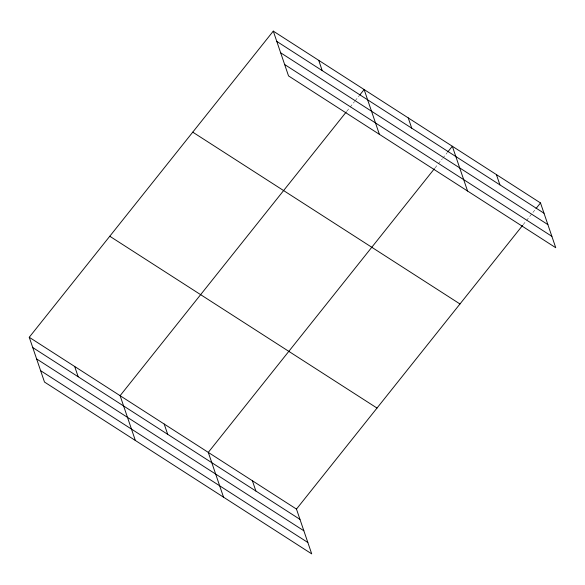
<?xml version="1.0" encoding="UTF-8"?>
<svg xmlns="http://www.w3.org/2000/svg" width="585" height="585" viewBox="0 0 585 585"><rect width="100%" height="100%" fill="white"/><g stroke="black" fill="none" stroke-linecap="round" stroke-linejoin="round"><path stroke-width="0.44" stroke-dasharray="2.92 2.19" d="M346.803 111.289L349.596 107.779M350.152 107.077L354.627 101.468M355.19 100.766L359.102 95.852M434.984 167.99L437.777 164.48M438.341 163.778L442.253 158.871M442.816 158.169L447.284 152.553M523.165 224.691L525.966 221.181M526.522 220.479L535.472 209.255"/><path stroke-width="0.88" d="M29.25 337.274L296.471 509.089L311.717 553.878L44.497 382.056L29.25 337.274L273.283 31.122L540.503 202.944L555.75 247.726L288.529 75.911L273.283 31.122M346.24 111.991L120.108 395.687L135.354 440.476M359.665 95.15L364.133 89.542L379.38 134.331M434.421 168.692L208.289 452.388L223.536 497.177M447.847 151.851L452.322 146.243L467.569 191.032M296.471 509.089L522.61 225.393M536.028 208.552L540.503 202.944M276.778 41.403L544.006 213.225M280.654 52.789L547.882 224.611M284.654 64.525L551.874 236.34M192.75 132.151L459.971 303.973M109.783 236.245L377.003 408.059M32.753 347.556L299.973 519.378M36.628 358.941L303.849 530.763M40.621 370.671L307.842 542.492M496.409 174.593L499.912 184.875M408.228 117.892L411.73 128.173M318.708 60.328L322.211 70.617M252.384 480.738L255.879 491.027M164.195 424.037L167.698 434.326M74.675 366.481L78.178 376.762"/></g></svg>
